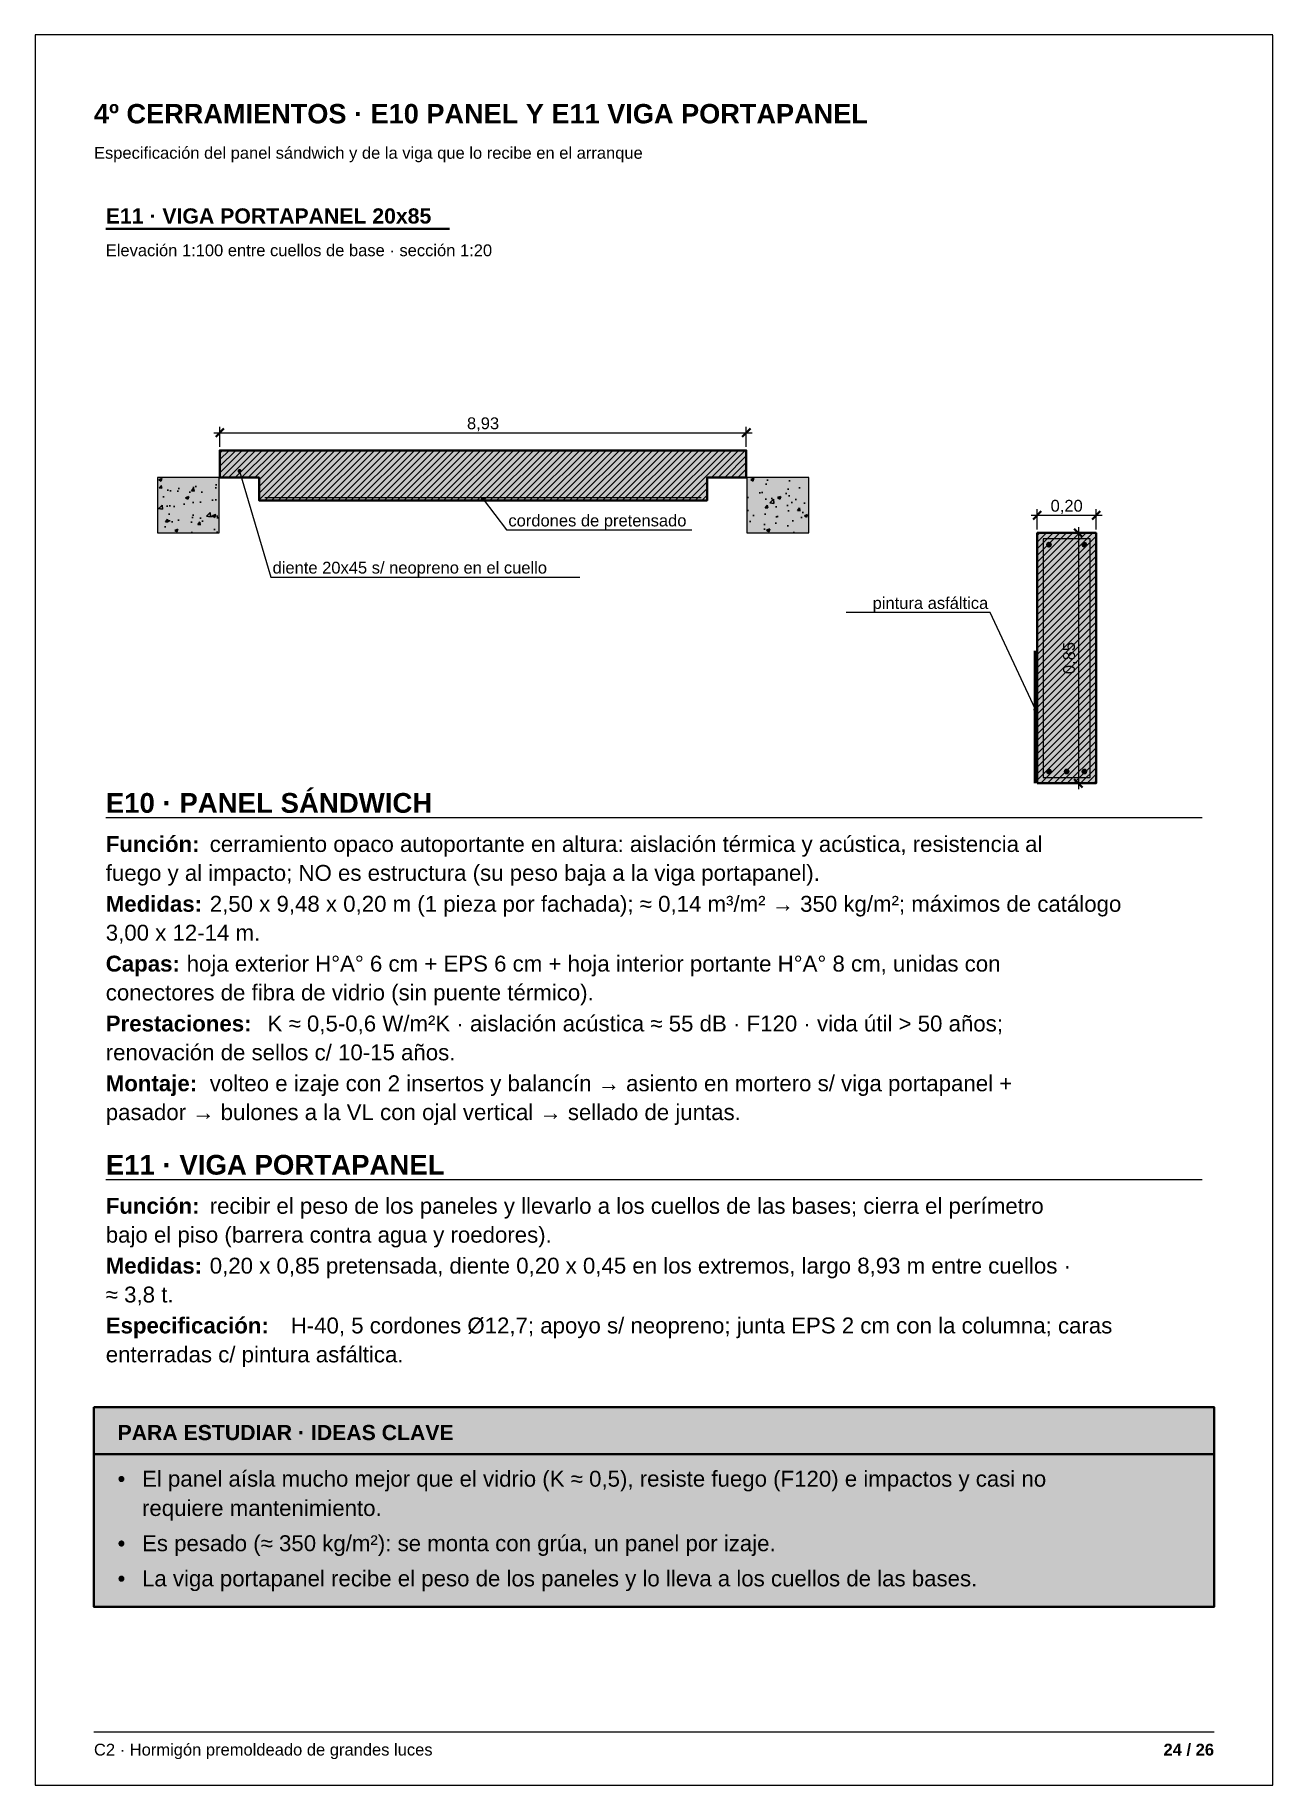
# Paper-space layout 'LAMINA 24' of a CAD drawing. Header units: millimetres. Extents: x 0 to 210, y 0 to 297.
# The model-space entities are those that its viewports show. They can reach past a viewport. Long polylines and large blocks are cut down to what shows.
import ezdxf
from ezdxf.enums import TextEntityAlignment as Align

# ---------------------------------------------------------------- set-up
doc = ezdxf.new("R2010")
doc.units = ezdxf.units.MM
for name, color, linetype in [('ARMADURAS-RELLENO', 9, 'Continuous'), ('CONTORNOS', 7, 'Continuous'), ('CONTORNOS-RAYADO', 8, 'Continuous'), ('CONTORNOS-RELLENO', 9, 'Continuous'), ('COTAS', 7, 'Continuous'), ('ESTUDIO', 7, 'Continuous'), ('ESTUDIO-RELLENO', 9, 'Continuous'), ('LINEAS', 7, 'Continuous'), ('MARCO', 7, 'Continuous'), ('REFERENCIAS', 7, 'Continuous'), ('REFERENCIAS-RELLENO', 9, 'Continuous'), ('TEXTOS', 7, 'Continuous'), ('VIEWPORTS', 7, 'Continuous')]:
    doc.layers.add(name, color=color, linetype=linetype)
doc.styles.add('ARIAL', font='arial.ttf')
doc.styles.add('ARIAL-NEGRITA', font='arialbd.ttf')

msp = doc.modelspace()

# ---------------------------------------------------------------- hatches: boundary and pattern name
at = {"layer": 'ARMADURAS-RELLENO', "true_color": 0x000000}
h = msp.add_hatch(color=18, dxfattribs=at)
h.dxf.hatch_style = 1
edge = h.paths.add_edge_path()
edge.add_arc((5692, 210.5), 0.5, 0, 360)
h = msp.add_hatch(color=18, dxfattribs=at)
h.dxf.hatch_style = 1
edge = h.paths.add_edge_path()
edge.add_arc((5698, 210.5), 0.5, 0, 360)
h = msp.add_hatch(color=18, dxfattribs=at)
h.dxf.hatch_style = 1
edge = h.paths.add_edge_path()
edge.add_arc((5692, 172), 0.5, 0, 360)
h = msp.add_hatch(color=18, dxfattribs=at)
h.dxf.hatch_style = 1
edge = h.paths.add_edge_path()
edge.add_arc((5695, 172), 0.5, 0, 360)
h = msp.add_hatch(color=18, dxfattribs=at)
h.dxf.hatch_style = 1
edge = h.paths.add_edge_path()
edge.add_arc((5698, 172), 0.5, 0, 360)
at = {"layer": 'CONTORNOS-RAYADO'}
h = msp.add_hatch(dxfattribs=at)
h.set_pattern_fill('ANSI31', color=8, scale=0.25)
h.paths.add_polyline_path([(5551.35, 221.9), (5558, 221.9), (5558, 218), (5634, 218), (5634, 221.9), (5640.65, 221.9), (5640.65, 226.5), (5551.35, 226.5)])
h = msp.add_hatch(dxfattribs=at)
h.set_pattern_fill('AR-CONC', color=8, scale=0.03)
h.paths.add_polyline_path([(5540.75, 212.5), (5551.25, 212.5), (5551.25, 221.9), (5540.75, 221.9)])
h = msp.add_hatch(dxfattribs=at)
h.set_pattern_fill('AR-CONC', color=8, scale=0.03)
h.paths.add_polyline_path([(5640.75, 212.5), (5651.25, 212.5), (5651.25, 221.9), (5640.75, 221.9)])
h = msp.add_hatch(dxfattribs=at)
h.set_pattern_fill('ANSI31', color=8, scale=0.25)
h.paths.add_polyline_path([(5690, 170), (5700, 170), (5700, 212.5), (5690, 212.5)])
at = {"layer": 'CONTORNOS-RELLENO', "true_color": 0xd3d6d9}
h = msp.add_hatch(color=254, dxfattribs=at)
h.dxf.hatch_style = 1
h.paths.add_polyline_path([(5551.35, 221.9), (5558, 221.9), (5558, 218), (5634, 218), (5634, 221.9), (5640.65, 221.9), (5640.65, 226.5), (5551.35, 226.5)])
at = {"layer": 'CONTORNOS-RELLENO', "true_color": 0xdedad2}
h = msp.add_hatch(color=254, dxfattribs=at)
h.dxf.hatch_style = 1
h.paths.add_polyline_path([(5540.75, 212.5), (5551.25, 212.5), (5551.25, 221.9), (5540.75, 221.9)])
h = msp.add_hatch(color=254, dxfattribs=at)
h.dxf.hatch_style = 1
h.paths.add_polyline_path([(5640.75, 212.5), (5651.25, 212.5), (5651.25, 221.9), (5640.75, 221.9)])
at = {"layer": 'CONTORNOS-RELLENO', "true_color": 0xd3d6d9}
h = msp.add_hatch(color=254, dxfattribs=at)
h.dxf.hatch_style = 1
h.paths.add_polyline_path([(5690, 170), (5700, 170), (5700, 212.5), (5690, 212.5)])
at = {"layer": 'ESTUDIO-RELLENO', "true_color": 0xfff8dc}
h = msp.add_hatch(color=7, dxfattribs=at)
h.dxf.hatch_style = 1
h.paths.add_polyline_path([(5530, 64.13), (5720, 64.13), (5720, 30.23), (5530, 30.23)])
at = {"layer": 'ESTUDIO-RELLENO', "true_color": 0xf3d77a}
h = msp.add_hatch(color=41, dxfattribs=at)
h.dxf.hatch_style = 1
h.paths.add_polyline_path([(5530, 64.13), (5720, 64.13), (5720, 56.13), (5530, 56.13)])
at = {"layer": 'REFERENCIAS-RELLENO', "true_color": 0x000000}
h = msp.add_hatch(color=18, dxfattribs=at)
h.dxf.hatch_style = 1
edge = h.paths.add_edge_path()
edge.add_arc((5554.7, 223), 0.35, 0, 360)
h = msp.add_hatch(color=18, dxfattribs=at)
h.dxf.hatch_style = 1
edge = h.paths.add_edge_path()
edge.add_arc((5596, 218.2), 0.35, 0, 360)
h = msp.add_hatch(color=18, dxfattribs=at)
h.dxf.hatch_style = 1
edge = h.paths.add_edge_path()
edge.add_arc((5689.7, 182.5), 0.35, 0, 360)

# ---------------------------------------------------------------- linework, layer by layer
at = {"layer": 'CONTORNOS', "lineweight": 35}
for points in [[(5551.35, 221.9), (5558, 221.9), (5558, 218), (5634, 218), (5634, 221.9), (5640.65, 221.9), (5640.65, 226.5), (5551.35, 226.5)], [(5690, 170), (5700, 170), (5700, 212.5), (5690, 212.5)]]:
    msp.add_lwpolyline(points, close=True, dxfattribs=at)
at = {"layer": 'CONTORNOS', "lineweight": 13}
for points in [[(5540.75, 212.5), (5551.25, 212.5), (5551.25, 221.9), (5540.75, 221.9)], [(5640.75, 212.5), (5651.25, 212.5), (5651.25, 221.9), (5640.75, 221.9)]]:
    msp.add_lwpolyline(points, close=True, dxfattribs=at)
at = {"layer": 'CONTORNOS', "color": 26, "lineweight": 13, "true_color": 0x7a1f1f}
msp.add_lwpolyline([(5691, 171), (5699, 171), (5699, 211.5), (5691, 211.5)], close=True, dxfattribs=at)
at = {"layer": 'COTAS', "lineweight": 13}
for points in [[(5550.35, 229.5), (5641.65, 229.5)], [(5689, 215.5), (5701, 215.5)], [(5697, 213.5), (5697, 169)]]:
    msp.add_lwpolyline(points, dxfattribs=at)
at = {"layer": 'COTAS', "lineweight": 35}
for points in [[(5550.65, 228.8), (5552.05, 230.2)], [(5639.95, 228.8), (5641.35, 230.2)], [(5689.3, 214.8), (5690.7, 216.2)], [(5699.3, 214.8), (5700.7, 216.2)], [(5696.3, 213.2), (5697.7, 211.8)], [(5696.3, 170.7), (5697.7, 169.3)]]:
    msp.add_lwpolyline(points, dxfattribs=at)
at = {"layer": 'COTAS', "lineweight": 9}
for points in [[(5551.35, 227.1), (5551.35, 230.5)], [(5640.65, 227.1), (5640.65, 230.5)], [(5690, 213.1), (5690, 216.5)], [(5700, 213.1), (5700, 216.5)], [(5699.4, 212.5), (5696, 212.5)], [(5699.4, 170), (5696, 170)]]:
    msp.add_lwpolyline(points, dxfattribs=at)
at = {"layer": 'ESTUDIO', "color": 42, "lineweight": 35, "true_color": 0xc9a227}
for points in [[(5530, 64.13), (5720, 64.13), (5720, 30.23), (5530, 30.23)], [(5530, 64.13), (5720, 64.13), (5720, 56.13), (5530, 56.13)]]:
    msp.add_lwpolyline(points, close=True, dxfattribs=at)
at = {"layer": 'LINEAS', "lineweight": 35}
msp.add_lwpolyline([(5532, 264.1), (5590.32, 264.1)], dxfattribs=at)
at = {"layer": 'LINEAS', "color": 26, "lineweight": 18, "true_color": 0x7a1f1f}
msp.add_lwpolyline([(5559, 218.5), (5633, 218.5)], dxfattribs=at)
at = {"layer": 'LINEAS', "lineweight": 50}
msp.add_lwpolyline([(5689.7, 170), (5689.7, 192.5)], dxfattribs=at)
at = {"layer": 'LINEAS', "lineweight": 18}
for points in [[(5532, 164.2), (5718, 164.2)], [(5532, 102.79), (5718, 102.79)]]:
    msp.add_lwpolyline(points, dxfattribs=at)
at = {"layer": 'MARCO', "color": 253, "lineweight": 13, "true_color": 0x999999}
msp.add_lwpolyline([(5530, 9), (5720, 9)], dxfattribs=at)
at = {"layer": 'REFERENCIAS', "lineweight": 13}
for points in [[(5554.7, 223), (5560, 205)], [(5596, 218.2), (5600, 213)], [(5600, 213), (5631.4, 213)], [(5560, 205), (5612.4, 205)], [(5682, 199), (5657.6, 199)], [(5689.7, 182.5), (5682, 199)]]:
    msp.add_lwpolyline(points, dxfattribs=at)

# ---------------------------------------------------------------- texts
at = {"layer": 'COTAS', "style": 'ARIAL'}
for s, p in [('8,93', (5596, 230.1)), ('0,20', (5695, 216.1))]:
    msp.add_text(s, height=2.005, dxfattribs=at).set_placement(p, align=Align.CENTER)
msp.add_text('0,85', height=2.005, rotation=90, dxfattribs=at).set_placement((5696.4, 191.25), align=Align.CENTER)
at = {"layer": 'ESTUDIO'}
for s, height, style, p in [('PARA ESTUDIAR · IDEAS CLAVE', 2.5776, 'ARIAL-NEGRITA', (5534, 58.53)), ('El panel aísla mucho mejor que el vidrio (K ≈ 0,5), resiste fuego (F120) e impactos y casi no', 2.6993, 'ARIAL', (5538.15, 50.63)), ('•', 2.7, 'ARIAL', (5534, 50.63)), ('requiere mantenimiento.', 2.6993, 'ARIAL', (5538.15, 45.66)), ('Es pesado (≈ 350 kg/m²): se monta con grúa, un panel por izaje.', 2.6993, 'ARIAL', (5538.15, 39.68)), ('•', 2.7, 'ARIAL', (5534, 39.68)), ('La viga portapanel recibe el peso de los paneles y lo lleva a los cuellos de las bases.', 2.6993, 'ARIAL', (5538.15, 33.71)), ('•', 2.7, 'ARIAL', (5534, 33.71))]:
    msp.add_text(s, height=height, dxfattribs=dict(at, style=style)).set_placement(p)
at = {"layer": 'MARCO', "color": 251, "true_color": 0x666666, "style": 'ARIAL'}
msp.add_text('C2 · Hormigón premoldeado de grandes luces', height=2.0048, dxfattribs=at).set_placement((5530, 5))
at = {"layer": 'MARCO', "color": 250, "true_color": 0x444444, "style": 'ARIAL-NEGRITA'}
msp.add_text('24 / 26', height=2.005, dxfattribs=at).set_placement((5720, 5), align=Align.RIGHT)
at = {"layer": 'TEXTOS'}
for s, height, style, p in [('4º CERRAMIENTOS · E10 PANEL Y E11 VIGA PORTAPANEL', 3.2936, 'ARIAL-NEGRITA', (5530, 282)), ('E11 · VIGA PORTAPANEL 20x85', 2.5776, 'ARIAL-NEGRITA', (5532, 265)), ('cordones de pretensado', 2.0048, 'ARIAL', (5600.3, 213.6)), ('diente 20x45 s/ neopreno en el cuello', 2.0048, 'ARIAL', (5560.3, 205.6)), ('E10 · PANEL SÁNDWICH', 3.3509, 'ARIAL-NEGRITA', (5532, 165)), ('Función:', 2.699, 'ARIAL-NEGRITA', (5532, 158.35)), ('cerramiento opaco autoportante en altura: aislación térmica y acústica, resistencia al', 2.6993, 'ARIAL', (5549.64, 158.35)), ('fuego y al impacto; NO es estructura (su peso baja a la viga portapanel).', 2.6993, 'ARIAL', (5532, 153.45)), ('Medidas:', 2.699, 'ARIAL-NEGRITA', (5532, 148.2)), ('2,50 x 9,48 x 0,20 m (1 pieza por fachada); ≈ 0,14 m³/m² → 350 kg/m²; máximos de catálogo', 2.6993, 'ARIAL', (5549.64, 148.2)), ('3,00 x 12-14 m.', 2.6993, 'ARIAL', (5532, 143.3)), ('Capas:', 2.699, 'ARIAL-NEGRITA', (5532, 138.05)), ('hoja exterior H°A° 6 cm + EPS 6 cm + hoja interior portante H°A° 8 cm, unidas con', 2.6993, 'ARIAL', (5545.72, 138.05)), ('conectores de fibra de vidrio (sin puente térmico).', 2.6993, 'ARIAL', (5532, 133.15)), ('Prestaciones:', 2.6993, 'ARIAL-NEGRITA', (5532, 127.89)), ('K ≈ 0,5-0,6 W/m²K · aislación acústica ≈ 55 dB · F120 · vida útil > 50 años;', 2.6993, 'ARIAL', (5559.45, 127.89)), ('renovación de sellos c/ 10-15 años.', 2.6993, 'ARIAL', (5532, 122.99)), ('Montaje:', 2.699, 'ARIAL-NEGRITA', (5532, 117.74)), ('volteo e izaje con 2 insertos y balancín → asiento en mortero s/ viga portapanel +', 2.6993, 'ARIAL', (5549.64, 117.74)), ('pasador → bulones a la VL con ojal vertical → sellado de juntas.', 2.6993, 'ARIAL', (5532, 112.84)), ('E11 · VIGA PORTAPANEL', 3.3509, 'ARIAL-NEGRITA', (5532, 103.59)), ('Función:', 2.699, 'ARIAL-NEGRITA', (5532, 96.94)), ('recibir el peso de los paneles y llevarlo a los cuellos de las bases; cierra el perímetro', 2.6993, 'ARIAL', (5549.64, 96.94)), ('bajo el piso (barrera contra agua y roedores).', 2.6993, 'ARIAL', (5532, 92.04)), ('Medidas:', 2.699, 'ARIAL-NEGRITA', (5532, 86.79)), ('0,20 x 0,85 pretensada, diente 0,20 x 0,45 en los extremos, largo 8,93 m entre cuellos ·', 2.6993, 'ARIAL', (5549.64, 86.79)), ('≈ 3,8 t.', 2.699, 'ARIAL', (5532, 81.89)), ('Especificación:', 2.6993, 'ARIAL-NEGRITA', (5532, 76.64)), ('H-40, 5 cordones Ø12,7; apoyo s/ neopreno; junta EPS 2 cm con la columna; caras', 2.6993, 'ARIAL', (5563.37, 76.64)), ('enterradas c/ pintura asfáltica.', 2.6993, 'ARIAL', (5532, 71.73))]:
    msp.add_text(s, height=height, dxfattribs=dict(at, style=style)).set_placement(p)
at = {"layer": 'TEXTOS', "color": 250, "true_color": 0x333333, "style": 'ARIAL'}
msp.add_text('Especificación del panel sándwich y de la viga que lo recibe en el arranque', height=2.0048, dxfattribs=at).set_placement((5530, 276))
at = {"layer": 'TEXTOS', "color": 250, "true_color": 0x222222, "style": 'ARIAL'}
msp.add_text('Elevación 1:100 entre cuellos de base · sección 1:20', height=2.0048, dxfattribs=at).set_placement((5532, 259.46))
at = {"layer": 'TEXTOS', "style": 'ARIAL'}
msp.add_text('pintura asfáltica', height=2.0048, dxfattribs=at).set_placement((5681.7, 199.6), align=Align.RIGHT)

psp = doc.layouts.new('LAMINA 24')

# ---------------------------------------------------------------- viewports
at = {"layer": 'VIEWPORTS'}
psp.add_viewport(center=(105, 148.5), size=(210, 297), view_center_point=(5625, 148.5), view_height=297, dxfattribs=at)

doc.saveas('drawing.dxf')
